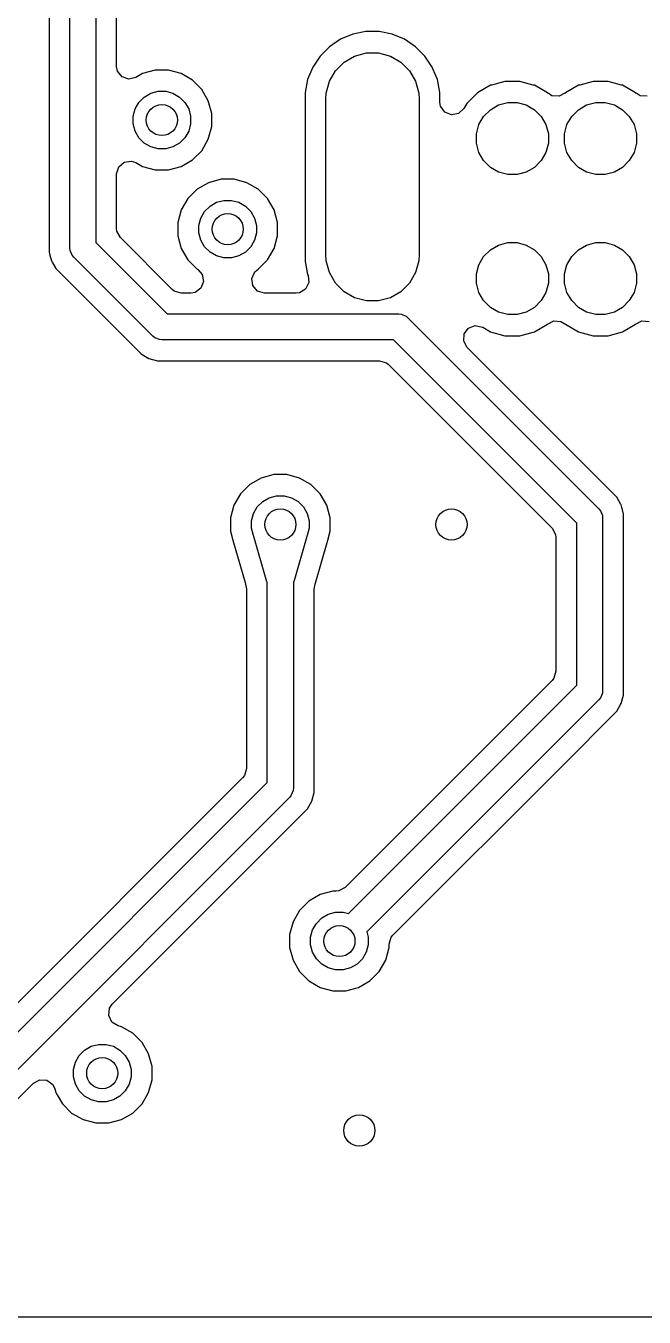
# Model space of a CAD drawing. Extents: x 4.96 to 8.86, y -3.82 to -3.08.
# Drawn here: x 7.8933 to 8.1282, y -3.8208 to -3.3307 of the extents above; entities that cross this region are included whole.
import ezdxf

# ---------------------------------------------------------------- set-up
doc = ezdxf.new("R2010")
doc.units = 0
doc.header["$MEASUREMENT"] = 0
doc.layers.add('BLACK', color=7, linetype='CONTINUOUS')

msp = doc.modelspace()

# ---------------------------------------------------------------- linework, layer by layer
at = {"layer": 'BLACK', "linetype": 'CONTINUOUS'}
for p, q in [((7.90219, -3.23831), (7.90219, -3.41331)), ((7.91008, -3.415), (7.91008, -3.24)), ((7.91992, -3.24204), (7.91992, -3.41296)), ((7.92781, -3.34611), (7.92781, -3.27327)), ((8.01287, -3.33585), (8.00867, -3.33865)), ((8.01753, -3.33392), (8.01287, -3.33585)), ((8.01287, -3.33585), (8.01287, -3.33585)), ((8.02248, -3.33293), (8.01753, -3.33392)), ((8.01753, -3.33392), (8.01753, -3.33392)), ((8.02752, -3.33293), (8.02248, -3.33293)), ((8.02248, -3.33293), (8.02248, -3.33293)), ((8.03247, -3.33392), (8.02752, -3.33293)), ((8.02752, -3.33293), (8.02752, -3.33293)), ((8.03713, -3.33585), (8.03247, -3.33392)), ((8.03247, -3.33392), (8.03247, -3.33392)), ((8.04133, -3.33865), (8.03713, -3.33585)), ((8.03713, -3.33585), (8.03713, -3.33585)), ((8.00511, -3.34222), (8.0023, -3.34641)), ((8.00867, -3.33865), (8.00511, -3.34222)), ((8.00511, -3.34222), (8.00511, -3.34222)), ((8.00867, -3.33865), (8.00867, -3.33865)), ((8.01421, -3.34449), (8.01822, -3.34218)), ((8.01822, -3.34218), (8.02269, -3.34098)), ((8.02269, -3.34098), (8.02731, -3.34098)), ((8.02731, -3.34098), (8.03178, -3.34218)), ((8.03178, -3.34218), (8.03579, -3.34449)), ((8.04489, -3.34222), (8.04133, -3.33865)), ((8.04133, -3.33865), (8.04133, -3.33865)), ((8.0477, -3.34641), (8.04489, -3.34222)), ((8.04489, -3.34222), (8.04489, -3.34222)), ((7.92816, -3.34793), (7.92781, -3.34611)), ((8.0023, -3.34641), (8.00037, -3.35107)), ((8.0023, -3.34641), (8.0023, -3.34641)), ((8.01094, -3.34776), (8.01421, -3.34449)), ((8.03579, -3.34449), (8.03906, -3.34776)), ((8.04798, -3.3471), (8.0477, -3.34641)), ((8.0477, -3.34641), (8.0477, -3.34641)), ((8.04963, -3.35107), (8.04798, -3.3471)), ((7.92987, -3.35009), (7.92816, -3.34793)), ((7.93246, -3.35099), (7.92987, -3.35009)), ((7.93514, -3.35034), (7.93246, -3.35099)), ((7.9377, -3.34886), (7.93514, -3.35034)), ((7.94251, -3.34758), (7.9377, -3.34886)), ((7.9377, -3.34886), (7.9377, -3.34886)), ((7.94749, -3.34758), (7.94251, -3.34758)), ((7.9523, -3.34886), (7.94749, -3.34758)), ((7.95662, -3.35136), (7.9523, -3.34886)), ((7.96014, -3.35488), (7.95662, -3.35136)), ((8.00037, -3.35107), (7.99939, -3.35602)), ((8.00037, -3.35107), (8.00037, -3.35107)), ((8.00744, -3.35623), (8.00863, -3.35176)), ((8.00863, -3.35176), (8.01094, -3.34776)), ((8.03906, -3.34776), (8.04137, -3.35176)), ((8.04137, -3.35176), (8.04256, -3.35623)), ((8.05061, -3.35602), (8.04963, -3.35107)), ((8.04963, -3.35107), (8.04963, -3.35107)), ((8.04963, -3.35107), (8.04963, -3.35107)), ((8.0753, -3.35183), (8.07024, -3.35319)), ((8.081, -3.35183), (8.0753, -3.35183)), ((8.08606, -3.35319), (8.081, -3.35183)), ((8.10876, -3.35183), (8.1037, -3.35319)), ((8.11447, -3.35183), (8.10876, -3.35183)), ((8.11953, -3.35319), (8.11447, -3.35183)), ((7.93829, -3.35775), (7.94078, -3.35631)), ((7.94078, -3.35631), (7.94356, -3.35556)), ((7.94356, -3.35556), (7.94644, -3.35556)), ((7.94644, -3.35556), (7.94922, -3.35631)), ((7.94922, -3.35631), (7.95171, -3.35775)), ((7.96263, -3.35919), (7.96014, -3.35488)), ((7.99939, -3.35602), (7.99939, -3.35602)), ((7.99939, -3.35602), (7.99939, -3.42012)), ((8.00728, -3.35854), (8.00744, -3.35623)), ((8.04256, -3.35623), (8.04272, -3.35854)), ((8.05061, -3.35964), (8.05061, -3.35602)), ((8.06484, -3.35616), (8.06081, -3.3602)), ((8.06978, -3.35331), (8.06484, -3.35616)), ((8.06484, -3.35616), (8.06484, -3.35616)), ((8.07024, -3.35319), (8.06978, -3.35331)), ((8.08652, -3.35331), (8.08606, -3.35319)), ((8.09146, -3.35616), (8.08652, -3.35331)), ((8.08652, -3.35331), (8.08652, -3.35331)), ((8.09171, -3.35636), (8.09146, -3.35616)), ((8.09173, -3.35633), (8.09171, -3.35636)), ((8.09318, -3.35726), (8.09173, -3.35633)), ((8.09592, -3.35745), (8.09318, -3.35726)), ((8.09802, -3.35631), (8.09592, -3.35745)), ((8.09805, -3.35636), (8.09802, -3.35631)), ((8.09831, -3.35616), (8.09805, -3.35636)), ((8.10325, -3.35331), (8.09831, -3.35616)), ((8.1037, -3.35319), (8.10325, -3.35331)), ((8.11998, -3.35331), (8.11953, -3.35319)), ((8.12492, -3.35616), (8.11998, -3.35331)), ((8.11998, -3.35331), (8.11998, -3.35331)), ((8.12518, -3.35636), (8.12492, -3.35616)), ((8.1252, -3.35633), (8.12518, -3.35636)), ((8.12664, -3.35726), (8.1252, -3.35633)), ((8.12938, -3.35745), (8.12664, -3.35726)), ((7.93482, -3.36227), (7.93625, -3.35978)), ((7.93625, -3.35978), (7.93829, -3.35775)), ((7.95171, -3.35775), (7.95375, -3.35978)), ((7.95375, -3.35978), (7.95518, -3.36227)), ((7.96392, -3.364), (7.96263, -3.35919)), ((8.00728, -3.4176), (8.00728, -3.35854)), ((8.04272, -3.35854), (8.04272, -3.4176)), ((8.05088, -3.36123), (8.05061, -3.35964)), ((8.05247, -3.36347), (8.05088, -3.36123)), ((8.05972, -3.36208), (8.05773, -3.36398)), ((8.06081, -3.3602), (8.05972, -3.36208)), ((8.06081, -3.3602), (8.06081, -3.3602)), ((8.06976, -3.36257), (8.07288, -3.36077)), ((8.07288, -3.36077), (8.07635, -3.35984)), ((8.07635, -3.35984), (8.07995, -3.35984)), ((8.07995, -3.35984), (8.08342, -3.36077)), ((8.08342, -3.36077), (8.08654, -3.36257)), ((8.10323, -3.36257), (8.10634, -3.36077)), ((8.10634, -3.36077), (8.10982, -3.35984)), ((8.10982, -3.35984), (8.11341, -3.35984)), ((8.11341, -3.35984), (8.11689, -3.36077)), ((8.11689, -3.36077), (8.12, -3.36257)), ((7.93407, -3.36505), (7.93482, -3.36227)), ((7.93407, -3.36793), (7.93407, -3.36505)), ((7.95518, -3.36227), (7.95593, -3.36505)), ((7.95593, -3.36505), (7.95593, -3.36793)), ((7.96392, -3.36898), (7.96392, -3.364)), ((8.05503, -3.3645), (8.05247, -3.36347)), ((8.05773, -3.36398), (8.05503, -3.3645)), ((8.06542, -3.36823), (8.06722, -3.36512)), ((8.06722, -3.36512), (8.06976, -3.36257)), ((8.08654, -3.36257), (8.08908, -3.36512)), ((8.08908, -3.36512), (8.09088, -3.36823)), ((8.09888, -3.36823), (8.10068, -3.36512)), ((8.10068, -3.36512), (8.10323, -3.36257)), ((8.12, -3.36257), (8.12255, -3.36512)), ((8.12255, -3.36512), (8.12434, -3.36823)), ((7.93482, -3.37071), (7.93407, -3.36793)), ((7.93625, -3.3732), (7.93482, -3.37071)), ((7.95518, -3.37071), (7.95375, -3.3732)), ((7.95593, -3.36793), (7.95518, -3.37071)), ((7.96263, -3.37379), (7.96392, -3.36898)), ((8.06449, -3.37171), (8.06542, -3.36823)), ((8.06449, -3.3753), (8.06449, -3.37171)), ((8.09088, -3.36823), (8.09181, -3.37171)), ((8.09181, -3.37171), (8.09181, -3.3753)), ((8.09795, -3.37171), (8.09888, -3.36823)), ((8.09795, -3.3753), (8.09795, -3.37171)), ((8.12434, -3.36823), (8.12528, -3.37171)), ((8.12528, -3.37171), (8.12528, -3.3753)), ((7.93829, -3.37524), (7.93625, -3.3732)), ((7.94078, -3.37668), (7.93829, -3.37524)), ((7.94356, -3.37742), (7.94078, -3.37668)), ((7.94922, -3.37668), (7.94644, -3.37742)), ((7.95171, -3.37524), (7.94922, -3.37668)), ((7.95375, -3.3732), (7.95171, -3.37524)), ((7.96014, -3.37811), (7.96263, -3.37379)), ((8.06542, -3.37878), (8.06449, -3.3753)), ((8.09181, -3.3753), (8.09088, -3.37878)), ((8.09888, -3.37878), (8.09795, -3.3753)), ((8.12528, -3.3753), (8.12434, -3.37878)), ((7.94644, -3.37742), (7.94356, -3.37742)), ((7.9523, -3.38412), (7.95662, -3.38163)), ((7.95662, -3.38163), (7.96014, -3.37811)), ((8.06722, -3.38189), (8.06542, -3.37878)), ((8.09088, -3.37878), (8.08908, -3.38189)), ((8.10068, -3.38189), (8.09888, -3.37878)), ((8.12434, -3.37878), (8.12255, -3.38189)), ((7.92781, -3.38687), (7.92859, -3.38423)), ((7.92859, -3.38423), (7.93067, -3.38243)), ((7.93067, -3.38243), (7.93339, -3.38204)), ((7.93339, -3.38204), (7.93514, -3.38264)), ((7.93514, -3.38264), (7.9377, -3.38412)), ((7.9377, -3.38412), (7.94251, -3.38541)), ((7.94251, -3.38541), (7.94251, -3.38541)), ((7.94251, -3.38541), (7.94749, -3.38541)), ((7.94749, -3.38541), (7.9523, -3.38412)), ((7.94749, -3.38541), (7.94749, -3.38541)), ((8.06976, -3.38444), (8.06722, -3.38189)), ((8.07288, -3.38623), (8.06976, -3.38444)), ((8.07635, -3.38717), (8.07288, -3.38623)), ((8.08342, -3.38623), (8.07995, -3.38717)), ((8.08654, -3.38444), (8.08342, -3.38623)), ((8.08908, -3.38189), (8.08654, -3.38444)), ((8.10323, -3.38444), (8.10068, -3.38189)), ((8.10634, -3.38623), (8.10323, -3.38444)), ((8.10982, -3.38717), (8.10634, -3.38623)), ((8.11689, -3.38623), (8.11341, -3.38717)), ((8.12, -3.38444), (8.11689, -3.38623)), ((8.12255, -3.38189), (8.12, -3.38444)), ((7.92781, -3.40767), (7.92781, -3.38687)), ((7.9627, -3.39027), (7.95838, -3.39276)), ((7.96751, -3.38898), (7.9627, -3.39027)), ((7.9627, -3.39027), (7.9627, -3.39027)), ((7.97249, -3.38898), (7.96751, -3.38898)), ((7.9773, -3.39027), (7.97249, -3.38898)), ((7.97846, -3.39094), (7.9773, -3.39027)), ((7.9773, -3.39027), (7.9773, -3.39027)), ((7.9773, -3.39027), (7.9773, -3.39027)), ((7.98162, -3.39276), (7.97846, -3.39094)), ((8.07995, -3.38717), (8.07635, -3.38717)), ((8.11341, -3.38717), (8.10982, -3.38717)), ((7.95486, -3.39628), (7.95237, -3.4006)), ((7.95838, -3.39276), (7.95486, -3.39628)), ((7.98514, -3.39628), (7.98162, -3.39276)), ((7.98763, -3.4006), (7.98514, -3.39628)), ((7.95237, -3.4006), (7.95108, -3.40541)), ((7.95237, -3.4006), (7.95237, -3.4006)), ((7.95982, -3.40368), (7.96125, -3.40119)), ((7.96125, -3.40119), (7.96329, -3.39915)), ((7.96329, -3.39915), (7.96578, -3.39771)), ((7.96578, -3.39771), (7.96856, -3.39697)), ((7.96856, -3.39697), (7.97144, -3.39697)), ((7.97144, -3.39697), (7.97422, -3.39771)), ((7.97422, -3.39771), (7.97671, -3.39915)), ((7.97671, -3.39915), (7.97875, -3.40119)), ((7.97875, -3.40119), (7.98018, -3.40368)), ((7.98892, -3.40541), (7.98763, -3.4006)), ((7.95108, -3.40541), (7.95108, -3.41039)), ((7.95907, -3.40646), (7.95982, -3.40368)), ((7.98018, -3.40368), (7.98093, -3.40646)), ((7.98892, -3.41039), (7.98892, -3.40541)), ((7.92793, -3.40871), (7.92781, -3.40767)), ((7.92924, -3.41112), (7.92793, -3.40871)), ((7.94888, -3.43076), (7.92924, -3.41112)), ((7.95108, -3.41039), (7.95237, -3.4152)), ((7.95907, -3.40934), (7.95907, -3.40646)), ((7.95982, -3.41212), (7.95907, -3.40934)), ((7.98093, -3.40934), (7.98018, -3.41212)), ((7.98093, -3.40646), (7.98093, -3.40934)), ((7.98763, -3.4152), (7.98892, -3.41039)), ((7.90219, -3.41331), (7.90219, -3.41669)), ((7.91017, -3.41596), (7.91008, -3.415)), ((7.91091, -3.41773), (7.91017, -3.41596)), ((7.91992, -3.41296), (7.94704, -3.44008)), ((7.95237, -3.4152), (7.95486, -3.41951)), ((7.96125, -3.41461), (7.95982, -3.41212)), ((7.96329, -3.41664), (7.96125, -3.41461)), ((7.97875, -3.41461), (7.97671, -3.41664)), ((7.98018, -3.41212), (7.97875, -3.41461)), ((7.98514, -3.41951), (7.98763, -3.4152)), ((8.06722, -3.41827), (8.06976, -3.41572)), ((8.06976, -3.41572), (8.07288, -3.41392)), ((8.07288, -3.41392), (8.07635, -3.41299)), ((8.07635, -3.41299), (8.07995, -3.41299)), ((8.07995, -3.41299), (8.08342, -3.41392)), ((8.08342, -3.41392), (8.08654, -3.41572)), ((8.08654, -3.41572), (8.08908, -3.41827)), ((8.10068, -3.41827), (8.10323, -3.41572)), ((8.10323, -3.41572), (8.10634, -3.41392)), ((8.10634, -3.41392), (8.10982, -3.41299)), ((8.10982, -3.41299), (8.11341, -3.41299)), ((8.11341, -3.41299), (8.11689, -3.41392)), ((8.11689, -3.41392), (8.12, -3.41572)), ((8.12, -3.41572), (8.12255, -3.41827)), ((7.90219, -3.41669), (7.90247, -3.41776)), ((7.90247, -3.41776), (7.90306, -3.41995)), ((7.90306, -3.41995), (7.90337, -3.42049)), ((7.90337, -3.42049), (7.90475, -3.42287)), ((7.91152, -3.41848), (7.91091, -3.41773)), ((7.91091, -3.41773), (7.91091, -3.41773)), ((7.94152, -3.44848), (7.91152, -3.41848)), ((7.95486, -3.41951), (7.95838, -3.42304)), ((7.96578, -3.41808), (7.96329, -3.41664)), ((7.96856, -3.41883), (7.96578, -3.41808)), ((7.97144, -3.41883), (7.96856, -3.41883)), ((7.97422, -3.41808), (7.97144, -3.41883)), ((7.97671, -3.41664), (7.97422, -3.41808)), ((7.98162, -3.42304), (7.98514, -3.41951)), ((7.99939, -3.42012), (7.99939, -3.42012)), ((7.99939, -3.42012), (7.99939, -3.42012)), ((7.99939, -3.42012), (8.00037, -3.42507)), ((8.00744, -3.41991), (8.00728, -3.4176)), ((8.00863, -3.42438), (8.00744, -3.41991)), ((8.04256, -3.41991), (8.04137, -3.42438)), ((8.04272, -3.4176), (8.04256, -3.41991)), ((8.06542, -3.42138), (8.06722, -3.41827)), ((8.08908, -3.41827), (8.09088, -3.42138)), ((8.09888, -3.42138), (8.10068, -3.41827)), ((8.12255, -3.41827), (8.12434, -3.42138)), ((7.90475, -3.42287), (7.93475, -3.45287)), ((7.95838, -3.42304), (7.95845, -3.42308)), ((7.95845, -3.42308), (7.9585, -3.42312)), ((7.9585, -3.42312), (7.95864, -3.42323)), ((7.95864, -3.42323), (7.95862, -3.42325)), ((7.95862, -3.42325), (7.96035, -3.42507)), ((7.96035, -3.42507), (7.96087, -3.42777)), ((7.97916, -3.42661), (7.9803, -3.42411)), ((7.9803, -3.42411), (7.98155, -3.42308)), ((7.98155, -3.42308), (7.98162, -3.42304)), ((8.00037, -3.42507), (8.00037, -3.42507)), ((8.00037, -3.42507), (8.00053, -3.42543)), ((8.00053, -3.42543), (8.00082, -3.42817)), ((8.01094, -3.42838), (8.00863, -3.42438)), ((8.04137, -3.42438), (8.03906, -3.42838)), ((8.06449, -3.42485), (8.06542, -3.42138)), ((8.06449, -3.42845), (8.06449, -3.42485)), ((8.09088, -3.42138), (8.09181, -3.42485)), ((8.09181, -3.42485), (8.09181, -3.42845)), ((8.09795, -3.42485), (8.09888, -3.42138)), ((8.09795, -3.42845), (8.09795, -3.42485)), ((8.12434, -3.42138), (8.12528, -3.42485)), ((8.12528, -3.42485), (8.12528, -3.42845)), ((7.94969, -3.43141), (7.94888, -3.43076)), ((7.95985, -3.43032), (7.95761, -3.43192)), ((7.96087, -3.42777), (7.95985, -3.43032)), ((7.97955, -3.42933), (7.97916, -3.42661)), ((7.98135, -3.43141), (7.97955, -3.42933)), ((7.99959, -3.43063), (7.99722, -3.43203)), ((8.00082, -3.42817), (7.99959, -3.43063)), ((8.01421, -3.43165), (8.01094, -3.42838)), ((8.03906, -3.42838), (8.03579, -3.43165)), ((8.06542, -3.43193), (8.06449, -3.42845)), ((8.09181, -3.42845), (8.09088, -3.43193)), ((8.09888, -3.43193), (8.09795, -3.42845)), ((8.12528, -3.42845), (8.12434, -3.43193)), ((7.95233, -3.43219), (7.94969, -3.43141)), ((7.95601, -3.43219), (7.95233, -3.43219)), ((7.95761, -3.43192), (7.95601, -3.43219)), ((7.98399, -3.43219), (7.98135, -3.43141)), ((7.99602, -3.43219), (7.98399, -3.43219)), ((7.99722, -3.43203), (7.99602, -3.43219)), ((8.01822, -3.43397), (8.01421, -3.43165)), ((8.02269, -3.43516), (8.01822, -3.43397)), ((8.02731, -3.43516), (8.02269, -3.43516)), ((8.03178, -3.43397), (8.02731, -3.43516)), ((8.03579, -3.43165), (8.03178, -3.43397)), ((8.06722, -3.43504), (8.06542, -3.43193)), ((8.06976, -3.43759), (8.06722, -3.43504)), ((8.08908, -3.43504), (8.08654, -3.43759)), ((8.09088, -3.43193), (8.08908, -3.43504)), ((8.10068, -3.43504), (8.09888, -3.43193)), ((8.10323, -3.43759), (8.10068, -3.43504)), ((8.12255, -3.43504), (8.12, -3.43759)), ((8.12434, -3.43193), (8.12255, -3.43504)), ((7.94704, -3.44008), (8.035, -3.44008)), ((8.035, -3.44008), (8.03596, -3.44017)), ((8.03596, -3.44017), (8.03596, -3.44017)), ((8.03596, -3.44017), (8.0363, -3.44032)), ((8.0363, -3.44032), (8.03773, -3.44091)), ((8.07288, -3.43938), (8.06976, -3.43759)), ((8.07635, -3.44032), (8.07288, -3.43938)), ((8.07995, -3.44032), (8.07635, -3.44032)), ((8.08342, -3.43938), (8.07995, -3.44032)), ((8.08654, -3.43759), (8.08342, -3.43938)), ((8.10634, -3.43938), (8.10323, -3.43759)), ((8.10982, -3.44032), (8.10634, -3.43938)), ((8.11341, -3.44032), (8.10982, -3.44032)), ((8.11689, -3.43938), (8.11341, -3.44032)), ((8.12, -3.43759), (8.11689, -3.43938)), ((8.03773, -3.44091), (8.03773, -3.44091)), ((8.03773, -3.44091), (8.03848, -3.44152)), ((8.03848, -3.44152), (8.11098, -3.51402)), ((8.05984, -3.44768), (8.06149, -3.44548)), ((8.06149, -3.44548), (8.06406, -3.44452)), ((8.06406, -3.44452), (8.06675, -3.4451)), ((8.06675, -3.4451), (8.06685, -3.44516)), ((8.06685, -3.44516), (8.06978, -3.44685)), ((8.08652, -3.44685), (8.09146, -3.444)), ((8.09146, -3.444), (8.09171, -3.4438)), ((8.09146, -3.444), (8.09146, -3.444)), ((8.09171, -3.4438), (8.09175, -3.44385)), ((8.09175, -3.44385), (8.09384, -3.44271)), ((8.09384, -3.44271), (8.09659, -3.4429)), ((8.09659, -3.4429), (8.09803, -3.44383)), ((8.09803, -3.44383), (8.09805, -3.4438)), ((8.09805, -3.4438), (8.09831, -3.444)), ((8.09831, -3.444), (8.10325, -3.44685)), ((8.11998, -3.44685), (8.12492, -3.444)), ((8.12492, -3.444), (8.12518, -3.4438)), ((8.12492, -3.444), (8.12492, -3.444)), ((8.12518, -3.4438), (8.12521, -3.44385)), ((8.12521, -3.44385), (8.12731, -3.44271)), ((8.12731, -3.44271), (8.13005, -3.4429)), ((7.94227, -3.44909), (7.94152, -3.44848)), ((7.94404, -3.44983), (7.94227, -3.44909)), ((7.945, -3.44992), (7.94404, -3.44983)), ((7.94404, -3.44983), (7.94404, -3.44983)), ((8.03296, -3.44992), (7.945, -3.44992)), ((8.10258, -3.51954), (8.03296, -3.44992)), ((8.05964, -3.45042), (8.05984, -3.44768)), ((8.06096, -3.45284), (8.05964, -3.45042)), ((8.06978, -3.44685), (8.0753, -3.44833)), ((8.0753, -3.44833), (8.0753, -3.44833)), ((8.0753, -3.44833), (8.081, -3.44833)), ((8.081, -3.44833), (8.08652, -3.44685)), ((8.081, -3.44833), (8.081, -3.44833)), ((8.10325, -3.44685), (8.10325, -3.44685)), ((8.10325, -3.44685), (8.10325, -3.44685)), ((8.10325, -3.44685), (8.10876, -3.44833)), ((8.10876, -3.44833), (8.10876, -3.44833)), ((8.10876, -3.44833), (8.11447, -3.44833)), ((8.11447, -3.44833), (8.11998, -3.44685)), ((8.11447, -3.44833), (8.11447, -3.44833)), ((7.93475, -3.45287), (7.93475, -3.45287)), ((7.93475, -3.45287), (7.93713, -3.45525)), ((7.93713, -3.45525), (7.93752, -3.45548)), ((8.11775, -3.50963), (8.06096, -3.45284)), ((7.93752, -3.45548), (7.94005, -3.45694)), ((7.94005, -3.45694), (7.94331, -3.45782)), ((7.94331, -3.45782), (7.94331, -3.45782)), ((7.94331, -3.45782), (7.94699, -3.45782)), ((7.94699, -3.45782), (7.94699, -3.45782)), ((7.94699, -3.45782), (8.02767, -3.45782)), ((8.02767, -3.45782), (8.03031, -3.45859)), ((8.03031, -3.45859), (8.03112, -3.45924)), ((8.03112, -3.45924), (8.09326, -3.52138)), ((7.9827, -3.50237), (7.97838, -3.50486)), ((7.98751, -3.50108), (7.9827, -3.50237)), ((7.9827, -3.50237), (7.9827, -3.50237)), ((7.99249, -3.50108), (7.98751, -3.50108)), ((7.9973, -3.50237), (7.99249, -3.50108)), ((8.00162, -3.50486), (7.9973, -3.50237)), ((7.97486, -3.50838), (7.97237, -3.5127)), ((7.97838, -3.50486), (7.97486, -3.50838)), ((7.98578, -3.50982), (7.98856, -3.50907)), ((7.98856, -3.50907), (7.99144, -3.50907)), ((7.99144, -3.50907), (7.99422, -3.50982)), ((8.00514, -3.50838), (8.00162, -3.50486)), ((8.00763, -3.5127), (8.00514, -3.50838)), ((7.97237, -3.5127), (7.97108, -3.51751)), ((7.97237, -3.5127), (7.97237, -3.5127)), ((7.97982, -3.51578), (7.98125, -3.51329)), ((7.98125, -3.51329), (7.98329, -3.51125)), ((7.98329, -3.51125), (7.98578, -3.50982)), ((7.99422, -3.50982), (7.99671, -3.51125)), ((7.99671, -3.51125), (7.99875, -3.51329)), ((7.99875, -3.51329), (8.00018, -3.51578)), ((8.00892, -3.51751), (8.00763, -3.5127)), ((8.11098, -3.51402), (8.11159, -3.51477)), ((8.11934, -3.51238), (8.11775, -3.50963)), ((8.11944, -3.51255), (8.11934, -3.51238)), ((8.1197, -3.51351), (8.11944, -3.51255)), ((8.11944, -3.51255), (8.11944, -3.51255)), ((8.11981, -3.51392), (8.1197, -3.51351)), ((8.12025, -3.51557), (8.11981, -3.51392)), ((7.97108, -3.51751), (7.97108, -3.52249)), ((7.97907, -3.51856), (7.97982, -3.51578)), ((7.97907, -3.52144), (7.97907, -3.51856)), ((8.00018, -3.51578), (8.00093, -3.51856)), ((8.00093, -3.51856), (8.00093, -3.52144)), ((8.00892, -3.52249), (8.00892, -3.51751)), ((8.11159, -3.51477), (8.11159, -3.51477)), ((8.11159, -3.51477), (8.11233, -3.51654)), ((8.11233, -3.51654), (8.11242, -3.5175)), ((8.11242, -3.5175), (8.11242, -3.58303)), ((8.12031, -3.51581), (8.12025, -3.51557)), ((8.12031, -3.51751), (8.12031, -3.51581)), ((8.12031, -3.51581), (8.12031, -3.51581)), ((8.12031, -3.58104), (8.12031, -3.51751)), ((7.97108, -3.52249), (7.972, -3.52593)), ((7.97982, -3.52422), (7.97907, -3.52144)), ((8.00093, -3.52144), (8.00018, -3.52422)), ((8.00801, -3.52589), (8.00892, -3.52249)), ((8.09326, -3.52138), (8.09457, -3.52379)), ((8.09457, -3.52379), (8.09469, -3.52483)), ((8.10258, -3.58099), (8.10258, -3.51954)), ((7.972, -3.52593), (7.97215, -3.52677)), ((7.97215, -3.52677), (7.97216, -3.52687)), ((7.97216, -3.52687), (7.97216, -3.52687)), ((7.97216, -3.52687), (7.97216, -3.52687)), ((7.97216, -3.52687), (7.97658, -3.54205)), ((7.97995, -3.52445), (7.97982, -3.52422)), ((7.97993, -3.52461), (7.97995, -3.52445)), ((7.9849, -3.54172), (7.97993, -3.52461)), ((8.00007, -3.52461), (7.9951, -3.54172)), ((8.00018, -3.52422), (8.00006, -3.52443)), ((8.00006, -3.52443), (8.00007, -3.52461)), ((8.00324, -3.5427), (8.00784, -3.52687)), ((8.00784, -3.52687), (8.00787, -3.52661)), ((8.00787, -3.52661), (8.008, -3.5259)), ((8.008, -3.5259), (8.00801, -3.52589)), ((8.09469, -3.52483), (8.09469, -3.5757)), ((7.97658, -3.54205), (7.97691, -3.54321)), ((7.97691, -3.54321), (7.97711, -3.54457)), ((7.985, -3.54188), (7.9849, -3.54172)), ((7.985, -3.61793), (7.985, -3.54188)), ((7.9951, -3.54172), (7.995, -3.54184)), ((7.995, -3.54184), (7.995, -3.62)), ((8.00289, -3.54457), (8.00309, -3.54321)), ((8.00309, -3.54321), (8.00324, -3.5427)), ((7.97711, -3.54457), (7.97711, -3.61264)), ((8.00289, -3.6183), (8.00289, -3.54457)), ((8.09469, -3.5757), (8.09391, -3.57834)), ((8.09326, -3.57915), (8.01466, -3.65774)), ((8.01587, -3.66769), (8.10258, -3.58099)), ((8.09391, -3.57834), (8.09326, -3.57915)), ((8.12031, -3.58134), (8.12031, -3.58104)), ((8.12031, -3.58104), (8.12031, -3.58104)), ((8.12031, -3.58471), (8.12031, -3.58134)), ((8.11098, -3.58651), (8.02283, -3.67465)), ((8.11159, -3.58576), (8.11098, -3.58651)), ((8.11233, -3.58399), (8.11159, -3.58576)), ((8.11242, -3.58303), (8.11233, -3.58399)), ((8.11233, -3.58399), (8.11233, -3.58399)), ((8.11944, -3.58797), (8.12031, -3.58471)), ((8.11537, -3.59328), (8.11775, -3.5909)), ((8.11775, -3.5909), (8.1191, -3.58857)), ((8.1191, -3.58857), (8.11944, -3.58797)), ((8.09914, -3.60951), (8.11537, -3.59328)), ((8.11537, -3.59328), (8.11537, -3.59328)), ((8.03278, -3.67587), (8.09914, -3.60951)), ((7.97568, -3.61609), (7.87109, -3.72068)), ((7.97633, -3.61528), (7.97568, -3.61609)), ((7.97711, -3.61264), (7.97633, -3.61528)), ((7.87293, -3.73), (7.985, -3.61793)), ((7.9949, -3.62098), (7.99416, -3.62278)), ((7.995, -3.62), (7.9949, -3.62098)), ((7.9949, -3.62098), (7.9949, -3.62098)), ((8.00202, -3.62498), (8.00289, -3.6217)), ((8.00289, -3.6217), (8.00289, -3.6183)), ((7.99354, -3.62354), (7.87854, -3.73854)), ((7.99416, -3.62278), (7.99354, -3.62354)), ((8.00032, -3.62792), (8.00202, -3.62498)), ((7.92615, -3.70208), (8.00032, -3.62792)), ((8.00514, -3.66046), (8.00082, -3.66295)), ((8.00995, -3.65917), (8.00514, -3.66046)), ((8.00514, -3.66046), (8.00514, -3.66046)), ((8.01121, -3.65917), (8.00995, -3.65917)), ((8.01225, -3.65906), (8.01121, -3.65917)), ((8.01466, -3.65774), (8.01225, -3.65906)), ((8.00082, -3.66295), (7.9973, -3.66647)), ((7.99481, -3.67079), (7.99352, -3.6756)), ((7.9973, -3.66647), (7.99481, -3.67079)), ((7.99481, -3.67079), (7.99481, -3.67079)), ((8.00369, -3.67138), (8.00573, -3.66934)), ((8.00573, -3.66934), (8.00822, -3.6679)), ((8.00822, -3.6679), (8.011, -3.66716)), ((8.011, -3.66716), (8.01388, -3.66716)), ((8.01388, -3.66716), (8.01587, -3.66769)), ((7.99352, -3.6756), (7.99352, -3.68058)), ((8.00151, -3.67665), (8.00225, -3.67387)), ((8.00225, -3.67387), (8.00369, -3.67138)), ((8.02283, -3.67465), (8.02337, -3.67665)), ((8.03213, -3.67668), (8.03278, -3.67587)), ((7.99352, -3.68058), (7.99481, -3.68539)), ((8.00151, -3.67953), (8.00151, -3.67665)), ((8.00225, -3.68231), (8.00151, -3.67953)), ((8.02337, -3.67953), (8.02262, -3.68231)), ((8.02337, -3.67665), (8.02337, -3.67953)), ((8.03007, -3.68539), (8.03135, -3.68058)), ((8.03135, -3.67932), (8.03213, -3.67668)), ((8.03135, -3.68058), (8.03135, -3.67932)), ((7.99481, -3.68539), (7.9973, -3.6897)), ((8.00369, -3.6848), (8.00225, -3.68231)), ((8.00573, -3.68684), (8.00369, -3.6848)), ((8.02118, -3.6848), (8.01915, -3.68684)), ((8.02262, -3.68231), (8.02118, -3.6848)), ((8.02757, -3.6897), (8.03007, -3.68539)), ((7.9973, -3.6897), (8.00082, -3.69323)), ((8.00822, -3.68827), (8.00573, -3.68684)), ((8.011, -3.68902), (8.00822, -3.68827)), ((8.01388, -3.68902), (8.011, -3.68902)), ((8.01666, -3.68827), (8.01388, -3.68902)), ((8.01915, -3.68684), (8.01666, -3.68827)), ((8.02405, -3.69323), (8.02757, -3.6897)), ((8.00082, -3.69323), (8.00514, -3.69572)), ((8.01974, -3.69572), (8.02405, -3.69323)), ((8.00514, -3.69572), (8.00995, -3.69701)), ((8.00995, -3.69701), (8.00995, -3.69701)), ((8.00995, -3.69701), (8.01493, -3.69701)), ((8.01493, -3.69701), (8.01974, -3.69572)), ((8.01493, -3.69701), (8.01493, -3.69701)), ((7.92479, -3.70634), (7.92512, -3.70361)), ((7.92512, -3.70361), (7.92615, -3.70208)), ((7.92599, -3.70882), (7.92479, -3.70634)), ((7.92834, -3.71025), (7.92599, -3.70882)), ((7.92965, -3.7106), (7.92834, -3.71025)), ((7.93396, -3.71309), (7.92965, -3.7106)), ((7.92965, -3.7106), (7.92965, -3.7106)), ((7.92965, -3.7106), (7.92965, -3.7106)), ((7.93748, -3.71661), (7.93396, -3.71309)), ((7.9136, -3.72152), (7.91563, -3.71948)), ((7.91563, -3.71948), (7.91813, -3.71804)), ((7.91813, -3.71804), (7.92091, -3.7173)), ((7.92091, -3.7173), (7.92378, -3.7173)), ((7.92378, -3.7173), (7.92656, -3.71804)), ((7.92656, -3.71804), (7.92906, -3.71948)), ((7.92906, -3.71948), (7.93109, -3.72152)), ((7.93997, -3.72092), (7.93748, -3.71661)), ((7.91142, -3.72679), (7.91216, -3.72401)), ((7.91216, -3.72401), (7.9136, -3.72152)), ((7.93109, -3.72152), (7.93253, -3.72401)), ((7.93253, -3.72401), (7.93327, -3.72679)), ((7.94126, -3.72574), (7.93997, -3.72092)), ((7.91142, -3.72966), (7.91142, -3.72679)), ((7.91216, -3.73244), (7.91142, -3.72966)), ((7.93327, -3.72966), (7.93253, -3.73244)), ((7.93327, -3.72679), (7.93327, -3.72966)), ((7.94126, -3.73072), (7.94126, -3.72574)), ((7.88292, -3.74532), (7.8962, -3.73203)), ((7.8962, -3.73203), (7.89861, -3.73072)), ((7.89861, -3.73072), (7.90136, -3.73091)), ((7.90136, -3.73091), (7.90356, -3.73256)), ((7.90356, -3.73256), (7.90437, -3.73422)), ((7.90437, -3.73422), (7.90472, -3.73553)), ((7.9136, -3.73494), (7.91216, -3.73244)), ((7.93253, -3.73244), (7.93109, -3.73494)), ((7.93997, -3.73553), (7.94126, -3.73072)), ((7.90472, -3.73553), (7.90472, -3.73553)), ((7.90472, -3.73553), (7.90528, -3.73651)), ((7.90528, -3.73651), (7.90721, -3.73984)), ((7.91563, -3.73697), (7.9136, -3.73494)), ((7.91813, -3.73841), (7.91563, -3.73697)), ((7.92091, -3.73916), (7.91813, -3.73841)), ((7.92378, -3.73916), (7.92091, -3.73916)), ((7.92656, -3.73841), (7.92378, -3.73916)), ((7.92906, -3.73697), (7.92656, -3.73841)), ((7.93109, -3.73494), (7.92906, -3.73697)), ((7.93748, -3.73984), (7.93997, -3.73553)), ((7.90721, -3.73984), (7.91073, -3.74336)), ((7.91073, -3.74336), (7.91504, -3.74585)), ((7.92965, -3.74585), (7.93396, -3.74336)), ((7.93396, -3.74336), (7.93481, -3.74251)), ((7.93481, -3.74251), (7.93748, -3.73984)), ((7.91504, -3.74585), (7.91985, -3.74714)), ((7.91985, -3.74714), (7.91985, -3.74714)), ((7.91985, -3.74714), (7.92483, -3.74714)), ((7.92483, -3.74714), (7.92965, -3.74585)), ((7.92483, -3.74714), (7.92483, -3.74714)), ((8.85533, -3.82085), (7.693, -3.82085))]:
    msp.add_line(p, q, dxfattribs=at)
at = {"layer": 'BLACK'}
for centre in [(7.945, -3.36649), (7.97, -3.4079), (7.99, -3.52), (8.055, -3.52), (8.01244, -3.67809), (7.92234, -3.72823), (8.02, -3.75)]:
    msp.add_circle(centre, 0.00591, dxfattribs=at)

doc.saveas('drawing.dxf')
